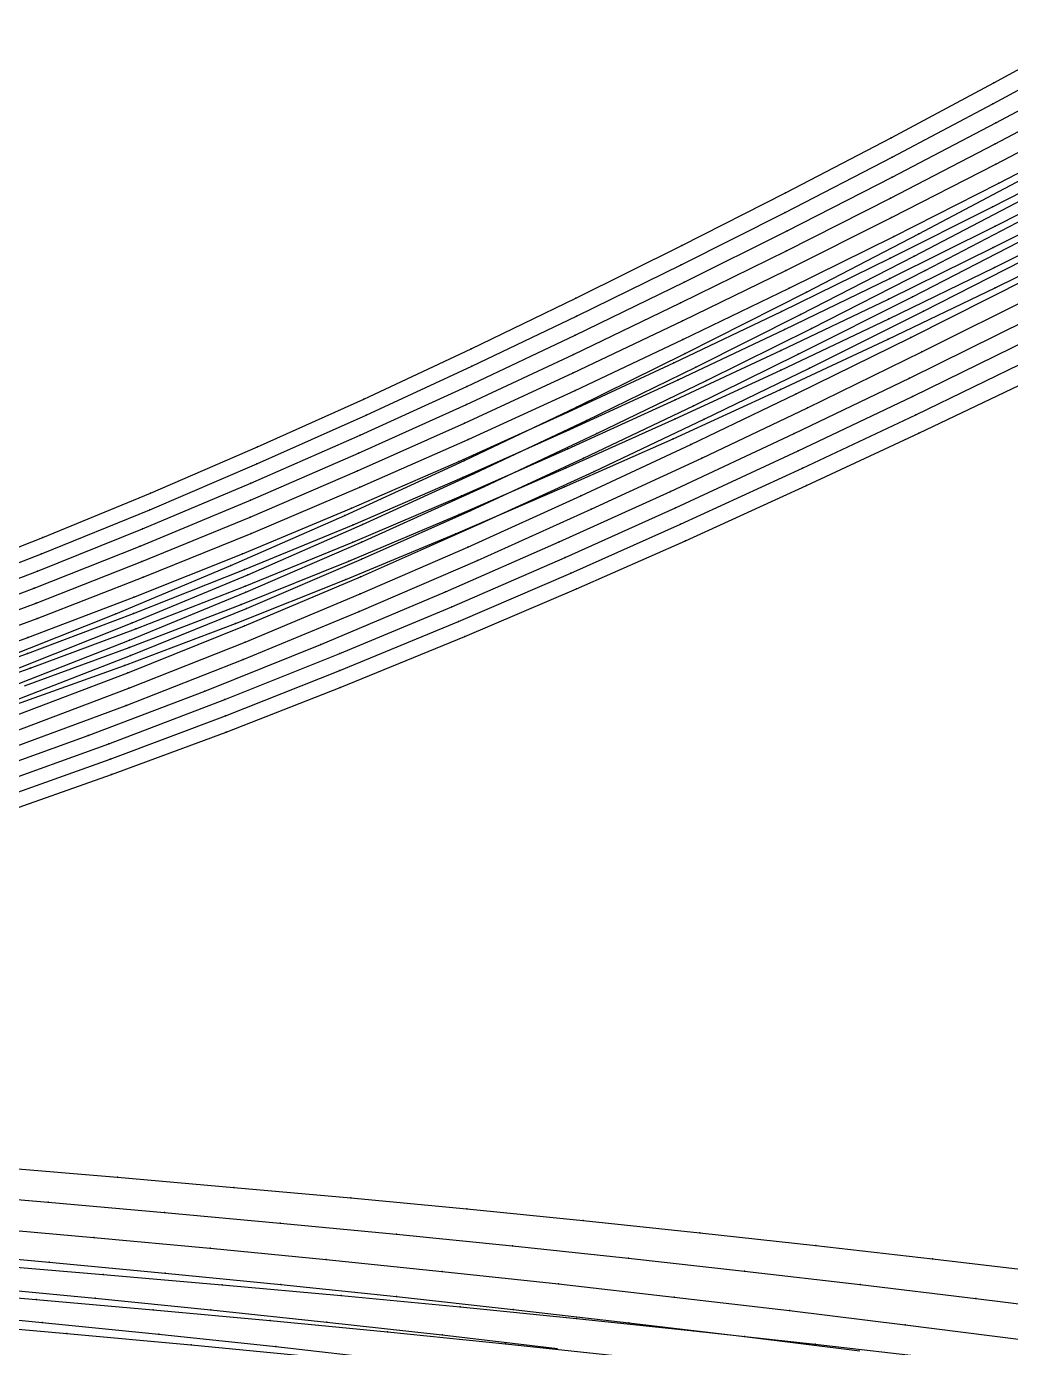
# Model space of a CAD drawing. Extents: x -2408 to 1029, y -526 to 2095.
# Drawn here: x -715.4 to -588, y 986.6 to 1157.6 of the extents above; entities that cross this region are included whole.
import ezdxf

# ---------------------------------------------------------------- set-up
doc = ezdxf.new("R2010")
doc.units = 0

# ---------------------------------------------------------------- blocks, each defined once
blk = doc.blocks.new(' -30')
at = {"layer": '1'}
blk.add_lwpolyline([(-532.589774, 68.890903), (-518.615396, 73.918122), (-504.249876, 79.363666), (-489.991702, 85.034812), (-475.766604, 90.941433), (-461.660249, 97.023845), (-447.62343, 103.265755), (-433.69553, 109.618851), (-419.77388, 116.139322), (-405.932087, 122.801675), (-392.146842, 129.580763)], dxfattribs=at)
at = {"layer": '14'}
blk.add_lwpolyline([(-535.242259, 54.539254), (-520.308726, 59.778498), (-505.470879, 65.286427), (-490.7308, 71.042832), (-474.568546, 77.664324), (-460.112135, 83.839427), (-446.026688, 90.057063), (-430.345265, 97.187455), (-415.793775, 103.983871), (-400.978791, 111.071587)], dxfattribs=at)
at = {"layer": '3'}
for p in [(-405.932087, 122.801675), (-419.77388, 116.139322), (-433.69553, 109.618851), (-447.62343, 103.265755), (-415.793775, 103.983871), (-461.660249, 97.023845), (-430.345265, 97.187455), (-475.766604, 90.941433), (-446.026688, 90.057063), (-489.991702, 85.034812), (-460.112135, 83.839427), (-504.249876, 79.363666), (-474.568546, 77.664324), (-518.615396, 73.918122), (-490.7308, 71.042832), (-505.470879, 65.286427), (-520.308726, 59.778498)]:
    blk.add_point(p, dxfattribs=at)
blk = doc.blocks.new(' -31')
at = {"layer": '1'}
blk.add_lwpolyline([(-531.588984, 71.960832), (-518.003416, 76.928326), (-503.539016, 82.494044), (-489.594421, 88.118787), (-475.309889, 94.128442), (-461.476315, 100.167717), (-447.343879, 106.527108), (-433.683553, 112.829695), (-419.677773, 119.462578), (-406.012484, 126.11227), (-392.135179, 133.010393)], dxfattribs=at)
at = {"layer": '14'}
blk.add_lwpolyline([(-535.489224, 57.135943), (-520.471683, 62.470621), (-505.552179, 68.077333), (-490.732706, 73.935456), (-475.405904, 80.282053), (-460.859362, 86.555563), (-446.676638, 92.878075), (-430.877138, 100.134538), (-416.207626, 107.055986), (-401.264591, 114.278516)], dxfattribs=at)
at = {"layer": '3'}
for p in [(-406.012484, 126.11227), (-419.677773, 119.462578), (-433.683553, 112.829695), (-447.343879, 106.527108), (-416.207626, 107.055986), (-461.476315, 100.167717), (-430.877138, 100.134538), (-475.309889, 94.128442), (-446.676638, 92.878075), (-489.594421, 88.118787), (-460.859362, 86.555563), (-503.539016, 82.494044), (-475.405904, 80.282053), (-518.003416, 76.928326), (-490.732706, 73.935456), (-505.552179, 68.077333), (-520.471683, 62.470621)]:
    blk.add_point(p, dxfattribs=at)
blk = doc.blocks.new(' -32')
at = {"layer": '1'}
blk.add_lwpolyline([(-544.564452, 70.11707), (-530.828759, 74.953653), (-517.178206, 80.025327), (-503.017907, 85.55567), (-489.058726, 91.264393), (-475.015828, 97.249475), (-461.221683, 103.345133), (-447.333083, 109.66663), (-433.666013, 116.042641), (-419.712448, 122.723979), (-406.17957, 129.37934), (-392.453364, 136.272274)], dxfattribs=at)
at = {"layer": '14'}
blk.add_lwpolyline([(-535.734816, 59.730128), (-520.633603, 65.16087), (-505.632757, 70.86703), (-490.734287, 76.827523), (-476.239158, 82.893471), (-461.603412, 89.26565), (-447.324221, 95.6935), (-431.407385, 103.076789), (-416.62043, 110.124162), (-401.549799, 117.482612)], dxfattribs=at)
at = {"layer": '3'}
for p in [(-406.17957, 129.37934), (-419.712448, 122.723979), (-433.666013, 116.042641), (-447.333083, 109.66663), (-416.62043, 110.124162), (-461.221683, 103.345133), (-431.407385, 103.076789), (-475.015828, 97.249475), (-447.324221, 95.6935), (-489.058726, 91.264393), (-461.603412, 89.26565), (-503.017907, 85.55567), (-476.239158, 82.893471), (-517.178206, 80.025327), (-490.734287, 76.827523), (-530.828759, 74.953653), (-505.632757, 70.86703), (-520.633603, 65.16087)]:
    blk.add_point(p, dxfattribs=at)
blk = doc.blocks.new(' -33')
at = {"layer": '1'}
blk.add_lwpolyline([(-544.549955, 72.778648), (-531.202428, 77.538106), (-517.4466, 82.708618), (-503.095543, 88.379851), (-489.032884, 94.199712), (-474.8871, 100.300494), (-460.99375, 106.512616), (-446.964518, 112.973024), (-433.201537, 119.469382), (-419.543742, 126.084789), (-405.916761, 132.861154), (-392.393434, 139.725211)], dxfattribs=at)
at = {"layer": '14'}
blk.add_lwpolyline([(-538.519217, 61.429652), (-523.317783, 66.908446), (-508.218813, 72.669604), (-493.224223, 78.691627), (-477.067449, 85.499), (-462.343587, 91.96999), (-447.968813, 98.503574), (-431.935518, 106.01436), (-417.03181, 113.188497), (-401.834179, 120.683918)], dxfattribs=at)
at = {"layer": '3'}
for p in [(-405.916761, 132.861154), (-419.543742, 126.084789), (-433.201537, 119.469382), (-446.964518, 112.973024), (-417.03181, 113.188497), (-460.99375, 106.512616), (-431.935518, 106.01436), (-474.8871, 100.300494), (-447.968813, 98.503574), (-489.032884, 94.199712), (-462.343587, 91.96999), (-503.095543, 88.379851), (-477.067449, 85.499), (-517.4466, 82.708618), (-493.224223, 78.691627), (-531.202428, 77.538106), (-508.218813, 72.669604), (-523.317783, 66.908446)]:
    blk.add_point(p, dxfattribs=at)
blk = doc.blocks.new(' -34')
at = {"layer": '1'}
blk.add_lwpolyline([(-544.579684, 75.423785), (-531.136709, 80.281024), (-517.437705, 85.496865), (-503.358029, 91.127086), (-489.259223, 97.026766), (-475.359296, 103.084513), (-461.251953, 109.458036), (-447.505071, 115.855713), (-433.589012, 122.491352), (-419.515113, 129.376464), (-406.287612, 136.019324), (-392.345661, 143.168329)], dxfattribs=at)
at = {"layer": '14'}
blk.add_lwpolyline([(-533.669256, 65.828829), (-518.41922, 71.501959), (-503.274723, 77.453593), (-488.237584, 83.661805), (-472.930461, 90.271615), (-458.208238, 96.881158), (-443.902586, 103.511585), (-430.238781, 110.016357), (-415.409392, 117.250966), (-400.365549, 124.76696)], dxfattribs=at)
at = {"layer": '3'}
for p in [(-406.287612, 136.019324), (-419.515113, 129.376464), (-433.589012, 122.491352), (-415.409392, 117.250966), (-447.505071, 115.855713), (-461.251953, 109.458036), (-430.238781, 110.016357), (-475.359296, 103.084513), (-443.902586, 103.511585), (-489.259223, 97.026766), (-458.208238, 96.881158), (-503.358029, 91.127086), (-472.930461, 90.271615), (-517.437705, 85.496865), (-488.237584, 83.661805), (-531.136709, 80.281024), (-503.274723, 77.453593), (-518.41922, 71.501959)]:
    blk.add_point(p, dxfattribs=at)
blk = doc.blocks.new(' -35')
at = {"layer": '1'}
for points in [[(-219.825743, 562.302281), (-204.703902, 560.828106), (-189.573888, 559.301744), (-174.452077, 557.6967), (-159.393028, 555.99872)], [(-543.263134, 78.549689), (-529.942888, 83.449916), (-516.217333, 88.7648), (-502.209445, 94.456726), (-488.179553, 100.416713), (-474.144754, 106.622948), (-460.28628, 112.970342), (-446.333704, 119.546646), (-432.60707, 126.174757), (-419.04123, 132.89374), (-405.452447, 139.799506), (-392.117332, 146.712859)]]:
    blk.add_lwpolyline(points, dxfattribs=at)
at = {"layer": '14'}
blk.add_lwpolyline([(-533.193411, 68.689485), (-518.056413, 74.400537), (-503.024772, 80.385715), (-488.100212, 86.623464), (-474.195772, 92.686575), (-459.557823, 99.31077), (-445.309824, 105.967816), (-431.671956, 112.51318), (-416.825997, 119.815463), (-401.69156, 127.439487)], dxfattribs=at)
at = {"layer": '3'}
for p in [(-204.703902, 560.828106), (-189.573888, 559.301744), (-174.452077, 557.6967), (-405.452447, 139.799506), (-419.04123, 132.89374), (-432.60707, 126.174757), (-416.825997, 119.815463), (-446.333704, 119.546646), (-460.28628, 112.970342), (-431.671956, 112.51318), (-474.144754, 106.622948), (-445.309824, 105.967816), (-488.179553, 100.416713), (-459.557823, 99.31077), (-502.209445, 94.456726), (-474.195772, 92.686575), (-516.217333, 88.7648), (-488.100212, 86.623464), (-529.942888, 83.449916), (-503.024772, 80.385715), (-518.056413, 74.400537)]:
    blk.add_point(p, dxfattribs=at)
blk = doc.blocks.new(' -36')
at = {"layer": '1'}
for points in [[(-213.636555, 565.425506), (-198.674168, 563.990806), (-183.732225, 562.501905), (-168.689359, 560.922246), (-153.765843, 559.25951), (-138.851626, 557.514511)], [(-543.466717, 81.136803), (-530.056785, 86.130274), (-516.393139, 91.484118), (-502.351802, 97.255059), (-488.464219, 103.219376), (-474.604413, 109.410967), (-460.554517, 115.911572), (-446.393485, 122.658199), (-433.005288, 129.189794), (-419.339839, 136.022211), (-405.833662, 142.950939), (-392.245206, 150.065821)]]:
    blk.add_lwpolyline(points, dxfattribs=at)
at = {"layer": '14'}
blk.add_lwpolyline([(-533.419826, 71.293401), (-518.200822, 77.102777), (-503.08961, 83.189565), (-488.087851, 89.531772), (-472.528164, 96.408935), (-457.85029, 103.151155), (-443.592725, 109.908076), (-429.978973, 116.531658), (-415.208119, 123.893163), (-400.227883, 131.535832)], dxfattribs=at)
at = {"layer": '3'}
for p in [(-198.674168, 563.990806), (-183.732225, 562.501905), (-168.689359, 560.922246), (-153.765843, 559.25951), (-405.833662, 142.950939), (-419.339839, 136.022211), (-433.005288, 129.189794), (-415.208119, 123.893163), (-446.393485, 122.658199), (-429.978973, 116.531658), (-460.554517, 115.911572), (-443.592725, 109.908076), (-474.604413, 109.410967), (-488.464219, 103.219376), (-457.85029, 103.151155), (-502.351802, 97.255059), (-472.528164, 96.408935), (-516.393139, 91.484118), (-488.087851, 89.531772), (-530.056785, 86.130274), (-503.08961, 83.189565), (-518.200822, 77.102777)]:
    blk.add_point(p, dxfattribs=at)
blk = doc.blocks.new(' -37')
at = {"layer": '1'}
for points in [[(-223.870873, 570.077698), (-208.884311, 568.699824), (-193.860524, 567.283734), (-178.882822, 565.812434), (-163.91307, 564.262636), (-148.803086, 562.604376), (-133.852104, 560.882373), (-118.8881, 559.093336), (-103.953026, 557.239215)], [(-543.609695, 83.744251), (-530.310116, 88.75569), (-516.607996, 94.185668), (-502.331875, 100.120587), (-488.332083, 106.203533), (-474.350024, 112.523277), (-460.524847, 118.992235), (-446.642038, 125.674777), (-432.95099, 132.423475), (-419.469943, 139.235933), (-405.91854, 146.26023), (-392.29795, 153.46377)]]:
    blk.add_lwpolyline(points, dxfattribs=at)
at = {"layer": '14'}
blk.add_lwpolyline([(-532.944208, 74.158296), (-517.838233, 80.004428), (-502.839843, 86.123595), (-487.950571, 92.494191), (-473.788275, 98.813917), (-459.194112, 105.570135), (-444.993756, 112.35322), (-431.40565, 119.017183), (-416.618106, 126.446486), (-401.547538, 134.197878)], dxfattribs=at)
at = {"layer": '3'}
for p in [(-208.884311, 568.699824), (-193.860524, 567.283734), (-178.882822, 565.812434), (-163.91307, 564.262636), (-148.803086, 562.604376), (-133.852104, 560.882373), (-118.8881, 559.093336), (-405.91854, 146.26023), (-419.469943, 139.235933), (-432.95099, 132.423475), (-446.642038, 125.674777), (-416.618106, 126.446486), (-460.524847, 118.992235), (-431.40565, 119.017183), (-474.350024, 112.523277), (-444.993756, 112.35322), (-488.332083, 106.203533), (-459.194112, 105.570135), (-502.331875, 100.120587), (-473.788275, 98.813917), (-516.607996, 94.185668), (-487.950571, 92.494191), (-530.310116, 88.75569), (-502.839843, 86.123595), (-517.838233, 80.004428)]:
    blk.add_point(p, dxfattribs=at)
blk = doc.blocks.new(' -38')
at = {"layer": '1'}
for points in [[(-218.954244, 573.320155), (-203.930237, 571.966751), (-188.889928, 570.570908), (-173.875438, 569.115257), (-158.868778, 567.581384), (-143.820729, 565.953107), (-128.831895, 564.253433), (-113.898613, 562.497704), (-98.924752, 560.671467), (-83.907708, 558.768323)], [(-543.30444, 86.516195), (-529.907946, 91.63437), (-516.280847, 97.107218), (-502.279106, 103.000019), (-488.121202, 109.22404), (-474.30606, 115.539277), (-460.305279, 122.163189), (-446.192562, 129.034496), (-432.867303, 135.675273), (-419.279339, 142.612042), (-405.822398, 149.658008), (-392.389048, 156.834439)]]:
    blk.add_lwpolyline(points, dxfattribs=at)
at = {"layer": '14'}
for points in [[(-223.482146, 560.973282), (-207.429718, 559.531914), (-191.370191, 558.048706), (-175.315951, 556.497855)], [(-533.168681, 76.760527), (-517.981205, 82.705478), (-502.903767, 88.926724), (-487.937851, 95.402213), (-472.121408, 102.554079), (-457.488519, 109.428136), (-443.279669, 116.310622), (-429.716559, 123.05205), (-415.004874, 130.539318), (-400.088917, 138.307408)]]:
    blk.add_lwpolyline(points, dxfattribs=at)
at = {"layer": '3'}
for p in [(-203.930237, 571.966751), (-188.889928, 570.570908), (-173.875438, 569.115257), (-158.868778, 567.581384), (-143.820729, 565.953107), (-128.831895, 564.253433), (-113.898613, 562.497704), (-207.429718, 559.531914), (-98.924752, 560.671467), (-191.370191, 558.048706), (-405.822398, 149.658008), (-419.279339, 142.612042), (-432.867303, 135.675273), (-415.004874, 130.539318), (-446.192562, 129.034496), (-460.305279, 122.163189), (-429.716559, 123.05205), (-443.279669, 116.310622), (-474.30606, 115.539277), (-488.121202, 109.22404), (-457.488519, 109.428136), (-502.279106, 103.000019), (-472.121408, 102.554079), (-516.280847, 97.107218), (-487.937851, 95.402213), (-529.907946, 91.63437), (-502.903767, 88.926724), (-517.981205, 82.705478)]:
    blk.add_point(p, dxfattribs=at)
blk = doc.blocks.new(' -39')
at = {"layer": '1'}
for points in [[(-229.211684, 577.890724), (-214.075544, 576.578375), (-199.01652, 575.24766), (-184.067689, 573.880953), (-169.018713, 572.440765), (-153.977396, 570.922887), (-138.997513, 569.325083), (-123.973036, 567.648253), (-109.011203, 565.918443), (-94.000998, 564.119037), (-79.004883, 562.252142)], [(-542.608987, 89.438203), (-529.349111, 94.579441), (-515.365953, 100.276975), (-501.479192, 106.205136), (-487.362771, 112.494928), (-473.661881, 118.838327), (-460.121355, 125.319469), (-446.57365, 131.984052), (-433.121987, 138.753387), (-419.255768, 145.903604), (-406.205965, 152.80574), (-392.475548, 160.213827)]]:
    blk.add_lwpolyline(points, dxfattribs=at)
at = {"layer": '14'}
for points in [[(-230.816082, 565.285434), (-215.66903, 563.969154), (-200.509072, 562.629063), (-185.346075, 561.245072), (-170.189924, 559.797094), (-154.881495, 558.248457), (-139.937051, 556.65159)], [(-532.693275, 79.629653), (-517.61882, 85.610188), (-502.654154, 91.862652), (-487.80062, 98.365388), (-473.37632, 104.949161), (-458.826567, 111.836572), (-444.674454, 118.744789), (-431.136699, 125.52639), (-416.408217, 133.081577), (-401.402171, 140.959091)]]:
    blk.add_lwpolyline(points, dxfattribs=at)
at = {"layer": '3'}
for p in [(-214.075544, 576.578375), (-199.01652, 575.24766), (-184.067689, 573.880953), (-169.018713, 572.440765), (-153.977396, 570.922887), (-138.997513, 569.325083), (-123.973036, 567.648253), (-109.011203, 565.918443), (-215.66903, 563.969154), (-94.000998, 564.119037), (-200.509072, 562.629063), (-185.346075, 561.245072), (-170.189924, 559.797094), (-154.881495, 558.248457), (-406.205965, 152.80574), (-419.255768, 145.903604), (-433.121987, 138.753387), (-446.57365, 131.984052), (-416.408217, 133.081577), (-460.121355, 125.319469), (-431.136699, 125.52639), (-473.661881, 118.838327), (-444.674454, 118.744789), (-487.362771, 112.494928), (-458.826567, 111.836572), (-501.479192, 106.205136), (-473.37632, 104.949161), (-515.365953, 100.276975), (-487.80062, 98.365388), (-529.349111, 94.579441), (-502.654154, 91.862652), (-517.61882, 85.610188)]:
    blk.add_point(p, dxfattribs=at)
blk = doc.blocks.new(' -40')
at = {"layer": '1'}
for points in [[(-224.321489, 581.133027), (-209.343147, 579.861041), (-194.283844, 578.553351), (-179.173902, 577.191997), (-164.125082, 575.769498), (-149.083702, 574.270242), (-133.976347, 572.68098), (-118.950942, 571.029147), (-103.870709, 569.313084), (-88.858868, 567.542741)], [(-542.718407, 92.058779), (-529.176788, 97.373681), (-515.24824, 103.11873), (-501.400655, 109.099796), (-487.663752, 115.286758), (-473.753368, 121.793965), (-460.190795, 128.35328), (-446.496997, 135.159054), (-433.067794, 141.98775), (-419.376648, 149.12027), (-406.088069, 156.218132), (-392.680556, 163.521601)]]:
    blk.add_lwpolyline(points, dxfattribs=at)
at = {"layer": '14'}
for points in [[(-226.617291, 568.584246), (-211.216935, 567.274988), (-195.805222, 565.936893), (-180.392005, 564.550442), (-164.987136, 563.096115), (-149.946958, 561.592156), (-134.795402, 559.995191), (-119.062964, 558.262174), (-103.289328, 556.456834)], [(-534.7229, 81.527485), (-519.743136, 87.49587), (-504.872677, 93.735409), (-490.112768, 100.224819), (-474.598311, 107.348452), (-460.134152, 114.247584), (-446.042439, 121.179402), (-430.35535, 129.113955), (-415.799736, 136.664406), (-400.981634, 144.527116)]]:
    blk.add_lwpolyline(points, dxfattribs=at)
at = {"layer": '3'}
for p in [(-209.343147, 579.861041), (-194.283844, 578.553351), (-179.173902, 577.191997), (-164.125082, 575.769498), (-149.083702, 574.270242), (-133.976347, 572.68098), (-118.950942, 571.029147), (-103.870709, 569.313084), (-211.216935, 567.274988), (-195.805222, 565.936893), (-180.392005, 564.550442), (-164.987136, 563.096115), (-149.946958, 561.592156), (-134.795402, 559.995191), (-119.062964, 558.262174), (-406.088069, 156.218132), (-419.376648, 149.12027), (-433.067794, 141.98775), (-446.496997, 135.159054), (-415.799736, 136.664406), (-460.190795, 128.35328), (-430.35535, 129.113955), (-473.753368, 121.793965), (-446.042439, 121.179402), (-487.663752, 115.286758), (-460.134152, 114.247584), (-501.400655, 109.099796), (-474.598311, 107.348452), (-515.24824, 103.11873), (-490.112768, 100.224819), (-529.176788, 97.373681), (-504.872677, 93.735409), (-519.743136, 87.49587)]:
    blk.add_point(p, dxfattribs=at)

msp = doc.modelspace()

# ---------------------------------------------------------------- block references
at = {"layer": '1'}
for name, p in [(' -32', (-184.050523, 999.622732)), (' -31', (-184.050388, 1000.311413)), (' -30', (-184.050297, 1001.000083)), (' -33', (-184.050694, 998.934067)), (' -34', (-184.050758, 998.245407)), (' -35', (-184.051047, 997.556724)), (' -36', (-184.051123, 996.868036)), (' -37', (-184.051318, 996.179365)), (' -38', (-184.051331, 995.490688)), (' -39', (-184.051506, 994.802025)), (' -40', (-184.051738, 994.113352)), (' -36', (-507.788996, 429.001375)), (' -35', (-508.640982, 429.051384)), (' -38', (-502.699294, 428.903101)), (' -37', (-503.551747, 428.953571)), (' -39', (-498.461818, 428.854057)), (' -40', (-494.224148, 428.804325))]:
    msp.add_blockref(name, p, dxfattribs=at)

doc.saveas('drawing.dxf')
